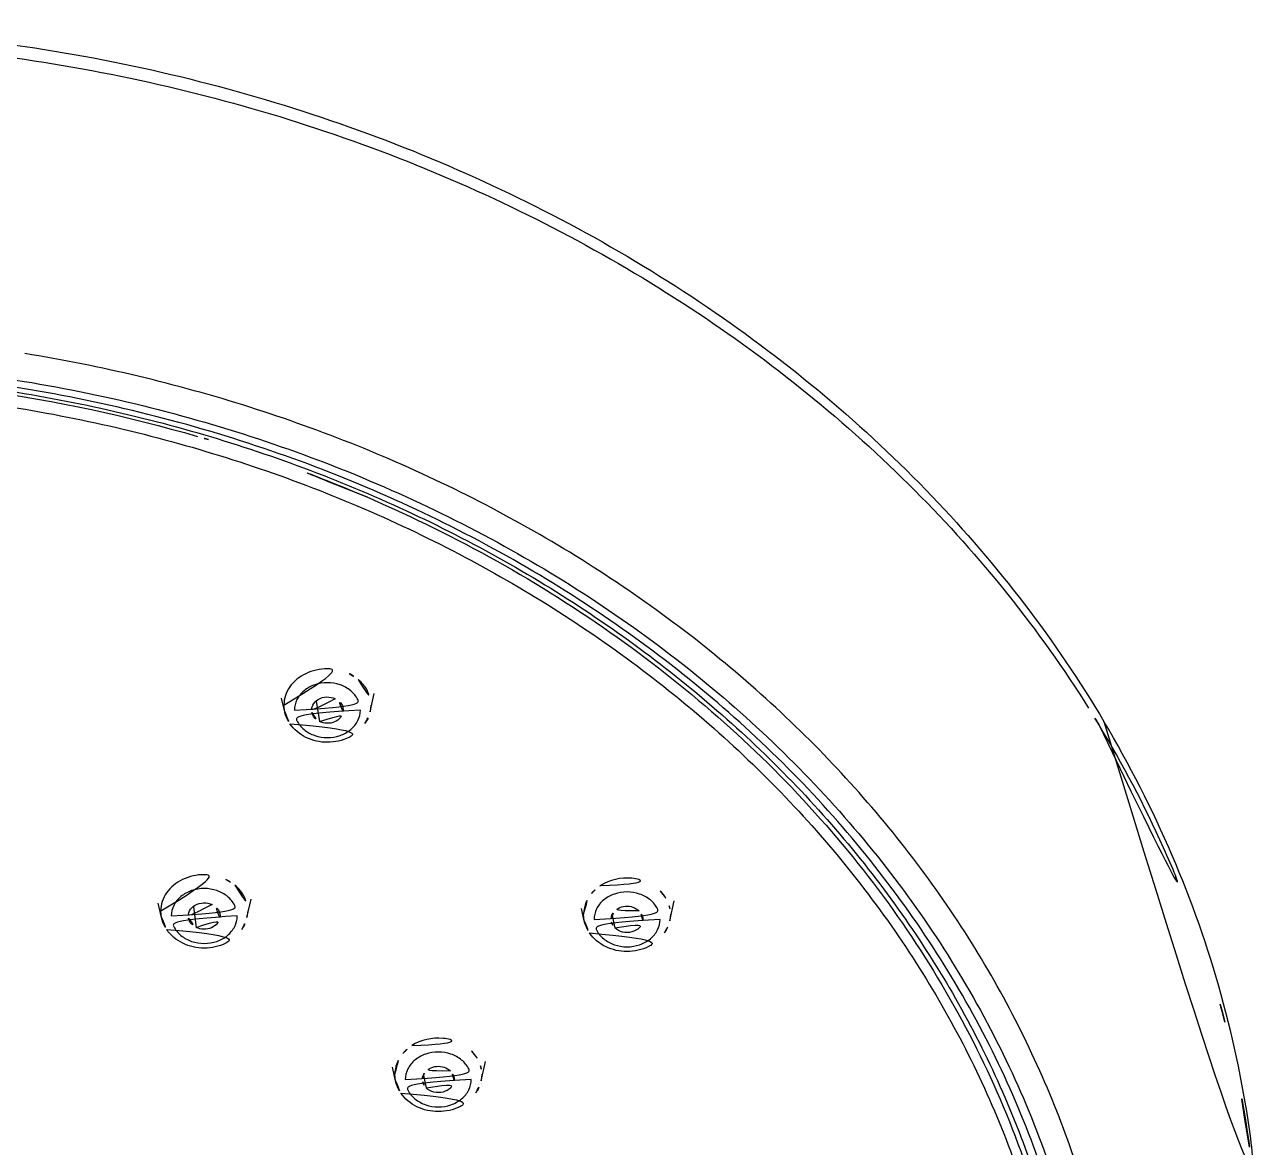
# Model space of a CAD drawing. Extents: x 16296660632 to 16296678915, y -37409619871 to -37409615350.
# Drawn here: x 16296676252.76 to 16296676287.87, y -37409617179.1 to -37409617147.19 of the extents above; entities that cross this region are included whole.
import ezdxf

# ---------------------------------------------------------------- set-up
doc = ezdxf.new("R2010")
doc.units = 0
doc.header["$LTSCALE"] = 10
doc.header["$MEASUREMENT"] = 0
doc.layers.get('0').update_dxf_attribs({"linetype": 'CONTINUOUS'})

msp = doc.modelspace()

# ---------------------------------------------------------------- linework, layer by layer
at = {"ltscale": 0.5}
for p, q in [((16296676262.498989, -37409617160.627403), (16296676262.564831, -37409617160.655823)), ((16296676260.149509, -37409617166.720627), (16296676260.06357, -37409617166.339546)), ((16296676261.04793, -37409617166.419128), (16296676261.1383, -37409617167.00132)), ((16296676262.57711, -37409617166.720627), (16296676262.694281, -37409617166.201019)), ((16296676260.149509, -37409617166.720627), (16296676260.1283, -37409617166.53093)), ((16296676262.59831, -37409617166.53093), (16296676262.57711, -37409617166.720627)), ((16296676256.649509, -37409617172.571022), (16296676256.557369, -37409617172.162422)), ((16296676256.649509, -37409617172.571022), (16296676256.6283, -37409617172.381317)), ((16296676257.554001, -37409617172.263786), (16296676257.6383, -37409617172.851707)), ((16296676259.07711, -37409617172.571022), (16296676259.193741, -37409617172.053787)), ((16296676259.09831, -37409617172.381317), (16296676259.07711, -37409617172.571022)), ((16296676268.66293, -37409617172.667778), (16296676268.582279, -37409617172.310127)), ((16296676271.09053, -37409617172.667778), (16296676271.21978, -37409617172.094627)), ((16296676268.66293, -37409617172.667778), (16296676268.64172, -37409617172.478073)), ((16296676269.454041, -37409617172.518127), (16296676269.532, -37409617172.864838)), ((16296676271.111731, -37409617172.478073), (16296676271.09053, -37409617172.667778)), ((16296676263.300619, -37409617177.217232), (16296676263.21262, -37409617176.827011)), ((16296676265.72822, -37409617177.217232), (16296676265.854099, -37409617176.658981)), ((16296676263.300619, -37409617177.217232), (16296676263.279409, -37409617177.027527)), ((16296676264.095301, -37409617177.057587), (16296676264.169689, -37409617177.414284)), ((16296676265.74942, -37409617177.027527), (16296676265.72822, -37409617177.217232))]:
    msp.add_line(p, q, dxfattribs=at)
for centre, radius, start, end in [((16296676245.807529, -37409617199.66523), 42.460476, 73.338941, 73.7692405), ((16296676246.030069, -37409617198.950203), 41.711657, 66.7448004, 73.3503084), ((16296676254.541759, -37409617184.470169), 33.588253, 31.1668816, 32.1110986), ((16296676269.77947, -37409617172.687103), 1.215941, 122.569299, 125.3724636), ((16296676257.362619, -37409617183.175873), 30.475556, 14.5014382, 17.0710081), ((16296676257.830811, -37409617183.057404), 29.992623, 7.5787847, 14.5063945)]:
    msp.add_arc(centre, radius, start, end, dxfattribs=at)
for points, knots in [([(16296676221.43642, -37409617153.434769), (16296676223.969521, -37409617151.992188), (16296676229.39838, -37409617149.581062), (16296676238.11574, -37409617147.518051), (16296676247.154011, -37409617147.032822), (16296676256.112961, -37409617148.147583), (16296676264.600479, -37409617150.815582), (16296676272.24235, -37409617154.930222), (16296676278.69235, -37409617160.318123), (16296676282.058769, -37409617164.694969), (16296676283.427999, -37409617167.001579)], [0, 0, 0, 0, 0.125519925, 0.253937169, 0.383733469, 0.513185354, 0.64062016, 0.764668528, 0.884499094, 1, 1, 1, 1]), ([(16296676221.591999, -37409617153.69886), (16296676224.093611, -37409617152.291473), (16296676229.44743, -37409617149.936073), (16296676238.03389, -37409617147.906487), (16296676246.93775, -37409617147.403511), (16296676255.773291, -37409617148.450256), (16296676264.162001, -37409617151.003036), (16296676271.743191, -37409617154.95874), (16296676278.18317, -37409617160.151527), (16296676281.589729, -37409617164.381958), (16296676282.99168, -37409617166.615952)], [0, 0, 0, 0, 0.125460168, 0.253880152, 0.383724231, 0.513258976, 0.640791586, 0.764913044, 0.884718448, 1, 1, 1, 1]), ([(16296676284.024389, -37409617188.132652), (16296676284.02438, -37409617186.283737), (16296676283.635071, -37409617182.551163), (16296676281.90732, -37409617177.146599), (16296676279.092649, -37409617172.077789), (16296676275.28207, -37409617167.49765), (16296676270.594259, -37409617163.536613), (16296676265.1696, -37409617160.30674), (16296676259.169479, -37409617157.899391), (16296676254.92569, -37409617156.89315), (16296676252.76256, -37409617156.542053)], [0, 0, 0, 0, 0.114921923, 0.23130914, 0.350404068, 0.473050716, 0.599628395, 0.730048139, 0.863788042, 1, 1, 1, 1]), ([(16296676207.37051, -37409617188.140663), (16296676207.38768, -37409617186.07782), (16296676207.917589, -37409617181.906067), (16296676210.154881, -37409617175.941498), (16296676213.736549, -37409617170.468239), (16296676218.514009, -37409617165.695297), (16296676224.2983, -37409617161.793961), (16296676230.86879, -37409617158.903801), (16296676237.978769, -37409617157.127457), (16296676245.363279, -37409617156.528229), (16296676252.747761, -37409617157.127449), (16296676259.857679, -37409617158.903763), (16296676266.428089, -37409617161.793854), (16296676272.212339, -37409617165.695084), (16296676276.989799, -37409617170.467934), (16296676280.571541, -37409617175.941116), (16296676282.808929, -37409617181.905701), (16296676283.338909, -37409617186.077477), (16296676283.356091, -37409617188.14035)], [0, 0, 0, 0, 0.056786236, 0.114515232, 0.173930077, 0.235460743, 0.29919542, 0.364895673, 0.432059396, 0.500001234, 0.567942837, 0.635105872, 0.700805174, 0.764538933, 0.826068993, 0.885483689, 0.943212958, 1, 1, 1, 1]), ([(16296676283.112579, -37409617188.164673), (16296676283.0973, -37409617186.114166), (16296676282.573919, -37409617181.967018), (16296676280.35409, -37409617176.036781), (16296676276.796921, -37409617170.594566), (16296676272.05015, -37409617165.848427), (16296676266.30171, -37409617161.968811), (16296676259.771099, -37409617159.094673), (16296676252.703739, -37409617157.328133), (16296676245.363251, -37409617156.732208), (16296676238.022779, -37409617157.328163), (16296676230.95549, -37409617159.094673), (16296676224.424971, -37409617161.968781), (16296676218.6766, -37409617165.84832), (16296676213.92985, -37409617170.594391), (16296676210.372629, -37409617176.036552), (16296676208.15274, -37409617181.966797), (16296676207.62933, -37409617186.113983), (16296676207.614031, -37409617188.164513)], [0, 0, 0, 0, 0.056786756, 0.114514246, 0.173926764, 0.235455537, 0.299189585, 0.364890721, 0.432056613, 0.500001345, 0.567945833, 0.635111014, 0.700811163, 0.764544253, 0.826072378, 0.885484714, 0.943212453, 1, 1, 1, 1]), ([(16296676233.051439, -37409617158.896973), (16296676237.031059, -37409617157.738487), (16296676245.363489, -37409617156.574707), (16296676253.695921, -37409617157.738564), (16296676257.675529, -37409617158.897079)], [0, 0, 0, 0, 0.500000133, 1, 1, 1, 1]), ([(16296676249.936689, -37409617157.298393), (16296676252.08227, -37409617157.517937), (16296676256.31583, -37409617158.262482), (16296676262.365629, -37409617160.283043), (16296676267.910761, -37409617163.143997), (16296676272.783091, -37409617166.762627), (16296676276.835211, -37409617171.033813), (16296676279.940701, -37409617175.833603), (16296676282.00046, -37409617181.015923), (16296676282.63229, -37409617184.643188), (16296676282.75436, -37409617186.449142)], [0, 0, 0, 0, 0.135969474, 0.269850897, 0.400650647, 0.527685839, 0.650682352, 0.769849943, 0.8858886, 1, 1, 1, 1]), ([(16296676208.949909, -37409617182.546257), (16296676209.36585, -37409617180.744057), (16296676210.284491, -37409617178.080177), (16296676212.03031, -37409617174.75943), (16296676214.146231, -37409617171.532272), (16296676217.43638, -37409617167.818466), (16296676222.214069, -37409617164.049751), (16296676227.705709, -37409617161.04277), (16296676233.739429, -37409617158.88752), (16296676240.12978, -37409617157.647438), (16296676246.680571, -37409617157.359444), (16296676253.191, -37409617158.031967), (16296676259.46142, -37409617159.645233), (16296676265.29921, -37409617162.151283), (16296676270.524151, -37409617165.476112), (16296676274.972969, -37409617169.521118), (16296676278.503691, -37409617174.166451), (16296676280.99889, -37409617179.267403), (16296676281.92116, -37409617182.896217), (16296676282.181589, -37409617184.714279)], [0, 0, 0, 0, 0.057027706, 0.086079982, 0.115549992, 0.175835778, 0.238110611, 0.302278569, 0.368027945, 0.434879291, 0.502242019, 0.569475352, 0.635951039, 0.701115807, 0.764550941, 0.82602715, 0.885548099, 0.943372231, 1, 1, 1, 1]), ([(16296676262.564831, -37409617160.655823), (16296676265.032009, -37409617161.723343), (16296676269.678419, -37409617164.306702), (16296676274.60813, -37409617168.675697), (16296676277.749149, -37409617172.668213), (16296676279.66399, -37409617175.83873), (16296676281.13316, -37409617179.171288), (16296676281.80636, -37409617181.48613), (16296676282.06105, -37409617182.651627)], [0, 0, 0, 0, 0.264605409, 0.518989961, 0.642465208, 0.763545513, 0.882570697, 1, 1, 1, 1]), ([(16296676260.1283, -37409617166.53093), (16296676260.1283, -37409617166.441139), (16296676260.15778, -37409617166.257797), (16296676260.330259, -37409617165.915527), (16296676260.74057, -37409617165.589317), (16296676261.362301, -37409617165.45726), (16296676261.79072, -37409617165.549156), (16296676261.98081, -37409617165.640518)], [0, 0, 0, 0, 0.112241477, 0.227675225, 0.472752111, 0.736362893, 1, 1, 1, 1]), ([(16296676261.98081, -37409617165.640518), (16296676262.003981, -37409617165.651657), (16296676262.093969, -37409617165.698227), (16296676262.17848, -37409617165.755547), (16296676262.236589, -37409617165.803917)], [0, 0, 0, 0, 0.253813724, 1, 1, 1, 1]), ([(16296676260.426069, -37409617166.67688), (16296676260.426069, -37409617166.574516), (16296676260.478609, -37409617166.361267), (16296676260.69315, -37409617166.103142), (16296676261.00325, -37409617165.935097), (16296676261.36327, -37409617165.876968), (16296676261.723301, -37409617165.935081), (16296676262.03343, -37409617166.103111), (16296676262.247999, -37409617166.361237), (16296676262.30055, -37409617166.574516), (16296676262.30055, -37409617166.67688)], [0, 0, 0, 0, 0.114312006, 0.235129985, 0.364650407, 0.499988885, 0.63532732, 0.764854047, 0.885682873, 1, 1, 1, 1]), ([(16296676262.236589, -37409617165.803917), (16296676262.346161, -37409617165.895103), (16296676262.529369, -37409617166.115356), (16296676262.59831, -37409617166.396072), (16296676262.59831, -37409617166.53093)], [0, 0, 0, 0, 0.513876692, 1, 1, 1, 1]), ([(16296676261.588409, -37409617166.352493), (16296676261.513069, -37409617166.316254), (16296676261.342211, -37409617166.283173), (16296676261.09981, -37409617166.348343), (16296676260.95285, -37409617166.494461), (16296676260.909451, -37409617166.638008), (16296676260.91324, -37409617166.710938), (16296676260.920971, -37409617166.74556)], [0, 0, 0, 0, 0.266385692, 0.530581108, 0.772576785, 0.886983766, 1, 1, 1, 1]), ([(16296676261.811119, -37409617166.713516), (16296676261.81941, -37409617166.642967), (16296676261.78138, -37409617166.485519), (16296676261.65826, -37409617166.386269), (16296676261.588409, -37409617166.352493)], [0, 0, 0, 0, 0.47796464, 1, 1, 1, 1]), ([(16296676260.149509, -37409617166.720627), (16296676260.169991, -37409617166.811501), (16296676260.215731, -37409617166.929863), (16296676260.28091, -37409617167.03614), (16296676260.298559, -37409617167.06221)], [0, 0, 0, 0, 0.747376417, 1, 1, 1, 1]), ([(16296676262.30055, -37409617166.67688), (16296676262.30055, -37409617166.779228), (16296676262.248011, -37409617166.992493), (16296676262.03348, -37409617167.250603), (16296676261.723379, -37409617167.418663), (16296676261.363359, -37409617167.476791), (16296676261.003321, -37409617167.418678), (16296676260.693171, -37409617167.250633), (16296676260.478609, -37409617166.9925), (16296676260.426069, -37409617166.779228), (16296676260.426069, -37409617166.67688)], [0, 0, 0, 0, 0.114310105, 0.235124067, 0.364641692, 0.499979657, 0.635320228, 0.764859836, 0.885692229, 1, 1, 1, 1]), ([(16296676260.920971, -37409617166.74556), (16296676260.932989, -37409617166.799438), (16296676260.988831, -37409617166.905739), (16296676261.08461, -37409617166.97551), (16296676261.138309, -37409617167.00132)], [0, 0, 0, 0, 0.480973779, 1, 1, 1, 1]), ([(16296676261.138309, -37409617167.00132), (16296676261.204411, -37409617167.032913), (16296676261.352551, -37409617167.066757), (16296676261.57033, -37409617167.026299), (16296676261.74526, -37409617166.904373), (16296676261.80374, -37409617166.776337), (16296676261.811119, -37409617166.713516)], [0, 0, 0, 0, 0.262677776, 0.526193292, 0.773265926, 1, 1, 1, 1]), ([(16296676260.298559, -37409617167.06221), (16296676260.41065, -37409617167.227798), (16296676260.742519, -37409617167.502007), (16296676261.36504, -37409617167.636726), (16296676261.987169, -37409617167.500557), (16296676262.31823, -37409617167.225502), (16296676262.429779, -37409617167.059647)], [0, 0, 0, 0, 0.244705046, 0.500077808, 0.755397943, 1, 1, 1, 1]), ([(16296676262.429779, -37409617167.059647), (16296676262.447201, -37409617167.033737), (16296676262.51158, -37409617166.928177), (16296676262.55678, -37409617166.81076), (16296676262.57711, -37409617166.720627)], [0, 0, 0, 0, 0.252596276, 1, 1, 1, 1]), ([(16296676283.282, -37409617167.087143), (16296676283.96384, -37409617168.2145), (16296676285.18655, -37409617170.534813), (16296676286.114429, -37409617172.988571), (16296676286.495449, -37409617174.229477)], [0, 0, 0, 0, 0.503714867, 1, 1, 1, 1]), ([(16296676283.427999, -37409617167.001579), (16296676284.15394, -37409617168.22451), (16296676285.44265, -37409617170.747978), (16296676286.848619, -37409617174.73127), (16296676287.692089, -37409617178.828194), (16296676287.870399, -37409617181.60125), (16296676287.86286, -37409617182.981758)], [0, 0, 0, 0, 0.25430859, 0.50499181, 0.753137367, 1, 1, 1, 1]), ([(16296676256.6283, -37409617172.381317), (16296676256.6283, -37409617172.291527), (16296676256.65778, -37409617172.108192), (16296676256.830259, -37409617171.765907), (16296676257.24057, -37409617171.439713), (16296676257.862301, -37409617171.307648), (16296676258.29072, -37409617171.399544), (16296676258.48081, -37409617171.490913)], [0, 0, 0, 0, 0.112241477, 0.227675225, 0.472752111, 0.736362893, 1, 1, 1, 1]), ([(16296676258.48081, -37409617171.490913), (16296676258.503981, -37409617171.502052), (16296676258.593969, -37409617171.548622), (16296676258.67848, -37409617171.605942), (16296676258.736589, -37409617171.654297)], [0, 0, 0, 0, 0.253813724, 1, 1, 1, 1]), ([(16296676258.736589, -37409617171.654297), (16296676258.846161, -37409617171.745491), (16296676259.029369, -37409617171.965752), (16296676259.09831, -37409617172.24646), (16296676259.09831, -37409617172.381317)], [0, 0, 0, 0, 0.513876692, 1, 1, 1, 1]), ([(16296676269.124901, -37409617171.662376), (16296676269.38052, -37409617171.499077), (16296676270.010981, -37409617171.356934), (16296676270.612591, -37409617171.608627), (16296676270.8228, -37409617171.817192)], [0, 0, 0, 0, 0.506020788, 1, 1, 1, 1]), ([(16296676256.926069, -37409617172.527267), (16296676256.926069, -37409617172.424919), (16296676256.9786, -37409617172.211662), (16296676257.19313, -37409617171.953537), (16296676257.503229, -37409617171.785492), (16296676257.863251, -37409617171.727364), (16296676258.223289, -37409617171.785461), (16296676258.53344, -37409617171.953506), (16296676258.748011, -37409617172.211647), (16296676258.80055, -37409617172.424919), (16296676258.80055, -37409617172.527267)], [0, 0, 0, 0, 0.114310105, 0.235124067, 0.364641692, 0.499979657, 0.635320228, 0.764859836, 0.885692229, 1, 1, 1, 1]), ([(16296676268.64172, -37409617172.478073), (16296676268.64172, -37409617172.373268), (16296676268.68214, -37409617172.158089), (16296676268.79509, -37409617171.971519), (16296676268.86507, -37409617171.888351)], [0, 0, 0, 0, 0.49089054, 1, 1, 1, 1]), ([(16296676268.86507, -37409617171.888351), (16296676268.88015, -37409617171.870422), (16296676268.943939, -37409617171.799591), (16296676269.016991, -37409617171.737221), (16296676269.075569, -37409617171.695618)], [0, 0, 0, 0, 0.245866483, 1, 1, 1, 1]), ([(16296676268.939489, -37409617172.624023), (16296676268.939489, -37409617172.521667), (16296676268.992029, -37409617172.308411), (16296676269.20657, -37409617172.050293), (16296676269.51668, -37409617171.88224), (16296676269.876699, -37409617171.824112), (16296676270.236719, -37409617171.882233), (16296676270.54686, -37409617172.050247), (16296676270.761419, -37409617172.308388), (16296676270.813971, -37409617172.521667), (16296676270.813971, -37409617172.624023)], [0, 0, 0, 0, 0.114312006, 0.235129985, 0.364650407, 0.499988885, 0.63532732, 0.764854047, 0.885682873, 1, 1, 1, 1]), ([(16296676270.8228, -37409617171.817192), (16296676270.85322, -37409617171.847366), (16296676270.964149, -37409617171.970886), (16296676271.04476, -37409617172.122543), (16296676271.07844, -37409617172.240967)], [0, 0, 0, 0, 0.258208938, 1, 1, 1, 1]), ([(16296676258.088409, -37409617172.202873), (16296676258.013371, -37409617172.166786), (16296676257.84326, -37409617172.133667), (16296676257.601629, -37409617172.197937), (16296676257.454439, -37409617172.342628), (16296676257.409901, -37409617172.485268), (16296676257.41291, -37409617172.557953), (16296676257.420219, -37409617172.592506)], [0, 0, 0, 0, 0.266262352, 0.530446062, 0.772609069, 0.887052386, 1, 1, 1, 1]), ([(16296676258.31085, -37409617172.566116), (16296676258.319691, -37409617172.4953), (16296676258.28229, -37409617172.336746), (16296676258.15859, -37409617172.236816), (16296676258.088409, -37409617172.202873)], [0, 0, 0, 0, 0.477944775, 1, 1, 1, 1]), ([(16296676270.221519, -37409617172.383293), (16296676270.172701, -37409617172.334831), (16296676270.04558, -37409617172.26075), (16296676269.828779, -37409617172.237183), (16296676269.62149, -37409617172.297333), (16296676269.513969, -37409617172.393509), (16296676269.478571, -37409617172.449493)], [0, 0, 0, 0, 0.246624999, 0.506551282, 0.762518186, 1, 1, 1, 1]), ([(16296676256.649509, -37409617172.571022), (16296676256.669991, -37409617172.661888), (16296676256.715731, -37409617172.780251), (16296676256.78091, -37409617172.886528), (16296676256.798559, -37409617172.912598)], [0, 0, 0, 0, 0.747376417, 1, 1, 1, 1]), ([(16296676258.80055, -37409617172.527267), (16296676258.80055, -37409617172.629623), (16296676258.748011, -37409617172.842873), (16296676258.53348, -37409617173.10099), (16296676258.223379, -37409617173.269043), (16296676257.863359, -37409617173.327179), (16296676257.503321, -37409617173.269073), (16296676257.193171, -37409617173.101021), (16296676256.978609, -37409617172.842888), (16296676256.926069, -37409617172.629623), (16296676256.926069, -37409617172.527267)], [0, 0, 0, 0, 0.114310105, 0.235124067, 0.364641692, 0.499979657, 0.635320228, 0.764859836, 0.885692229, 1, 1, 1, 1]), ([(16296676257.420219, -37409617172.592506), (16296676257.431761, -37409617172.647041), (16296676257.487379, -37409617172.754951), (16296676257.584061, -37409617172.82563), (16296676257.638309, -37409617172.851707)], [0, 0, 0, 0, 0.48081204, 1, 1, 1, 1]), ([(16296676257.638309, -37409617172.851707), (16296676257.70421, -37409617172.883209), (16296676257.851879, -37409617172.917038), (16296676258.069111, -37409617172.877083), (16296676258.243959, -37409617172.756073), (16296676258.30304, -37409617172.628754), (16296676258.31085, -37409617172.566116)], [0, 0, 0, 0, 0.26257127, 0.526035171, 0.773183573, 1, 1, 1, 1]), ([(16296676258.929779, -37409617172.910042), (16296676258.947201, -37409617172.884132), (16296676259.01158, -37409617172.778557), (16296676259.05678, -37409617172.661148), (16296676259.07711, -37409617172.571022)], [0, 0, 0, 0, 0.252596276, 1, 1, 1, 1]), ([(16296676268.66293, -37409617172.667778), (16296676268.68342, -37409617172.758636), (16296676268.729151, -37409617172.877007), (16296676268.794331, -37409617172.983276), (16296676268.811979, -37409617173.009354)], [0, 0, 0, 0, 0.747376417, 1, 1, 1, 1]), ([(16296676270.813971, -37409617172.624023), (16296676270.813971, -37409617172.726372), (16296676270.761431, -37409617172.939636), (16296676270.54689, -37409617173.197762), (16296676270.23678, -37409617173.365799), (16296676269.87676, -37409617173.423927), (16296676269.516729, -37409617173.365822), (16296676269.2066, -37409617173.197777), (16296676268.992029, -37409617172.939651), (16296676268.939489, -37409617172.726379), (16296676268.939489, -37409617172.624023)], [0, 0, 0, 0, 0.114312006, 0.235129985, 0.364650407, 0.499988885, 0.63532732, 0.764854047, 0.885682873, 1, 1, 1, 1]), ([(16296676269.478571, -37409617172.449493), (16296676269.455259, -37409617172.486359), (16296676269.42222, -37409617172.568947), (16296676269.42573, -37409617172.658081), (16296676269.43598, -37409617172.699562)], [0, 0, 0, 0, 0.505134128, 1, 1, 1, 1]), ([(16296676269.43598, -37409617172.699562), (16296676269.439739, -37409617172.714798), (16296676269.459709, -37409617172.775948), (16296676269.497589, -37409617172.830681), (16296676269.532009, -37409617172.86483)], [0, 0, 0, 0, 0.244529109, 1, 1, 1, 1]), ([(16296676269.532009, -37409617172.86483), (16296676269.59137, -37409617172.923439), (16296676269.75201, -37409617173.006416), (16296676270.01483, -37409617173.002136), (16296676270.24164, -37409617172.88092), (16296676270.318581, -37409617172.727043), (16296676270.32542, -37409617172.65242)], [0, 0, 0, 0, 0.253685259, 0.519697, 0.772122837, 1, 1, 1, 1]), ([(16296676270.32542, -37409617172.65242), (16296676270.329821, -37409617172.604469), (16296676270.315069, -37409617172.502792), (16296676270.257231, -37409617172.418907), (16296676270.221519, -37409617172.383293)], [0, 0, 0, 0, 0.488463436, 1, 1, 1, 1]), ([(16296676256.798559, -37409617172.912598), (16296676256.91065, -37409617173.078194), (16296676257.242519, -37409617173.352402), (16296676257.86504, -37409617173.487106), (16296676258.487169, -37409617173.350937), (16296676258.81823, -37409617173.07589), (16296676258.929779, -37409617172.910042)], [0, 0, 0, 0, 0.244705046, 0.500077808, 0.755397943, 1, 1, 1, 1]), ([(16296676268.811979, -37409617173.009354), (16296676268.92407, -37409617173.174942), (16296676269.255939, -37409617173.449158), (16296676269.87846, -37409617173.58387), (16296676270.500601, -37409617173.447701), (16296676270.83165, -37409617173.172653), (16296676270.943199, -37409617173.006798)], [0, 0, 0, 0, 0.244705046, 0.500077808, 0.755397943, 1, 1, 1, 1]), ([(16296676270.943199, -37409617173.006798), (16296676270.96063, -37409617172.980904), (16296676271.025, -37409617172.87532), (16296676271.07021, -37409617172.757896), (16296676271.09053, -37409617172.667778)], [0, 0, 0, 0, 0.252596276, 1, 1, 1, 1]), ([(16296676263.76259, -37409617176.21183), (16296676264.018209, -37409617176.048531), (16296676264.64867, -37409617175.906372), (16296676265.25028, -37409617176.158089), (16296676265.460489, -37409617176.366638)], [0, 0, 0, 0, 0.506020788, 1, 1, 1, 1]), ([(16296676263.279409, -37409617177.027527), (16296676263.279409, -37409617176.922722), (16296676263.31983, -37409617176.707527), (16296676263.432779, -37409617176.520973), (16296676263.50276, -37409617176.437798)], [0, 0, 0, 0, 0.49089054, 1, 1, 1, 1]), ([(16296676263.50276, -37409617176.437798), (16296676263.52091, -37409617176.416222), (16296676263.598511, -37409617176.331207), (16296676263.689421, -37409617176.258583), (16296676263.76259, -37409617176.21183)], [0, 0, 0, 0, 0.245122345, 1, 1, 1, 1]), ([(16296676263.577181, -37409617177.17347), (16296676263.577181, -37409617177.071121), (16296676263.629721, -37409617176.857857), (16296676263.844259, -37409617176.599731), (16296676264.154369, -37409617176.431686), (16296676264.514391, -37409617176.373558), (16296676264.874411, -37409617176.431679), (16296676265.18454, -37409617176.599709), (16296676265.399111, -37409617176.857841), (16296676265.45166, -37409617177.071114), (16296676265.45166, -37409617177.17347)], [0, 0, 0, 0, 0.114312006, 0.235129985, 0.364650407, 0.499988885, 0.63532732, 0.764854047, 0.885682873, 1, 1, 1, 1]), ([(16296676265.460489, -37409617176.366638), (16296676265.49091, -37409617176.39682), (16296676265.601839, -37409617176.520348), (16296676265.682449, -37409617176.671997), (16296676265.716129, -37409617176.790413)], [0, 0, 0, 0, 0.258208938, 1, 1, 1, 1]), ([(16296676264.859209, -37409617176.932739), (16296676264.81039, -37409617176.884277), (16296676264.68327, -37409617176.810204), (16296676264.466471, -37409617176.786629), (16296676264.25918, -37409617176.846786), (16296676264.151661, -37409617176.942963), (16296676264.116261, -37409617176.99894)], [0, 0, 0, 0, 0.246624976, 0.506551195, 0.762518172, 1, 1, 1, 1]), ([(16296676263.300619, -37409617177.217232), (16296676263.32111, -37409617177.30809), (16296676263.36684, -37409617177.426453), (16296676263.43202, -37409617177.53273), (16296676263.449671, -37409617177.558807)], [0, 0, 0, 0, 0.747376417, 1, 1, 1, 1]), ([(16296676265.45166, -37409617177.17347), (16296676265.45166, -37409617177.275833), (16296676265.39912, -37409617177.489082), (16296676265.18458, -37409617177.747208), (16296676264.87447, -37409617177.915253), (16296676264.51445, -37409617177.973381), (16296676264.154421, -37409617177.915268), (16296676263.84429, -37409617177.747238), (16296676263.629721, -37409617177.489113), (16296676263.577181, -37409617177.275833), (16296676263.577181, -37409617177.17347)], [0, 0, 0, 0, 0.114312006, 0.235129985, 0.364650407, 0.499988885, 0.63532732, 0.764854047, 0.885682873, 1, 1, 1, 1]), ([(16296676264.116261, -37409617176.99894), (16296676264.093361, -37409617177.035156), (16296676264.06068, -37409617177.116096), (16296676264.06311, -37409617177.203583), (16296676264.07258, -37409617177.244461)], [0, 0, 0, 0, 0.505265373, 1, 1, 1, 1]), ([(16296676264.07258, -37409617177.244461), (16296676264.0762, -37409617177.260109), (16296676264.09584, -37409617177.32299), (16296676264.13446, -37409617177.379318), (16296676264.169701, -37409617177.414284)], [0, 0, 0, 0, 0.244476112, 1, 1, 1, 1]), ([(16296676264.169701, -37409617177.414284), (16296676264.228821, -37409617177.472656), (16296676264.38867, -37409617177.555473), (16296676264.650499, -37409617177.551933), (16296676264.877041, -37409617177.432266), (16296676264.955099, -37409617177.279701), (16296676264.96277, -37409617177.20536)], [0, 0, 0, 0, 0.253523345, 0.519416539, 0.771960536, 1, 1, 1, 1]), ([(16296676264.96277, -37409617177.20536), (16296676264.96776, -37409617177.156914), (16296676264.953711, -37409617177.053833), (16296676264.89533, -37409617176.968773), (16296676264.859209, -37409617176.932739)], [0, 0, 0, 0, 0.488463428, 1, 1, 1, 1]), ([(16296676265.580891, -37409617177.556252), (16296676265.59831, -37409617177.530342), (16296676265.662689, -37409617177.424767), (16296676265.707899, -37409617177.30735), (16296676265.72822, -37409617177.217232)], [0, 0, 0, 0, 0.252596276, 1, 1, 1, 1]), ([(16296676263.449671, -37409617177.558807), (16296676263.56176, -37409617177.724403), (16296676263.893629, -37409617177.998611), (16296676264.51615, -37409617178.133324), (16296676265.138281, -37409617177.997147), (16296676265.469339, -37409617177.722099), (16296676265.580891, -37409617177.556252)], [0, 0, 0, 0, 0.244705046, 0.500077808, 0.755397943, 1, 1, 1, 1])]:
    msp.add_open_spline(points, degree=3, knots=knots, dxfattribs=at)
for points in [[(16296676271.07844, -37409617172.240967), (16296676271.100281, -37409617172.317734), (16296676271.111731, -37409617172.398262), (16296676271.111731, -37409617172.478073)], [(16296676265.716129, -37409617176.790413), (16296676265.73797, -37409617176.86718), (16296676265.74942, -37409617176.947723), (16296676265.74942, -37409617177.027527)]]:
    msp.add_open_spline(points, degree=3, dxfattribs=at)

doc.saveas('drawing.dxf')
